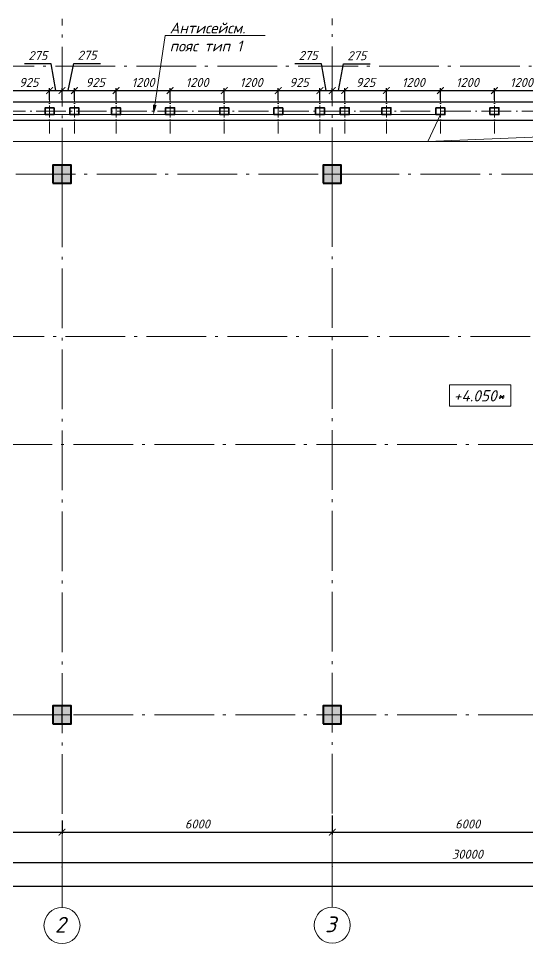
# Model space of a CAD drawing. Header units: millimetres. Extents: x -261261 to 40490, y -238222 to -44846.
# Drawn here: x -108488 to -97189, y -84286 to -63752 of the extents above; entities that cross this region are included whole.
import ezdxf
from ezdxf import colors
from ezdxf.entities.mleader import LeaderData, LeaderLine
from ezdxf.enums import TextEntityAlignment as Align
from ezdxf.math import Vec2, Vec3

# ---------------------------------------------------------------- set-up
doc = ezdxf.new("R2010")
doc.units = ezdxf.units.MM
doc.header["$MEASUREMENT"] = 0
doc.linetypes.add('Double Dashed', pattern=[1797.222233, 1325, -211.666656, 63.333344, -197.222233])
doc.linetypes.add('штриховаяX2', pattern=[38.1, 25.4, -12.7])
doc.layers.get('0').update_dxf_attribs({"lineweight": 5})
for name, color, linetype, lineweight in [('#Бетон', 10, 'Continuous', 35), ('#Выноски', 150, 'Continuous', 15), ('#Оси', 7, 'Continuous', 5), ('колонны_Ном._пера__94', 252, 'Continuous', 13), ('колонны_Ном._пера__99', 7, 'Continuous', 40), ('оси_Ном._пера__96', 7, 'Continuous', 5), ('оси_Ном._пера__97', 7, 'Continuous', 20), ('размеры', 7, 'Continuous', 5), ('текст_Ном._пера__98', 7, 'Continuous', 35)]:
    doc.layers.add(name, color=color, linetype=linetype, lineweight=lineweight)
doc.layers.add('#стены наруж', color=7, linetype='Continuous')
doc.layers.add('колонны', color=7, linetype='Continuous')
doc.styles.add('GOST 2.304', font='isocpeui.ttf')
doc.styles.get("Standard").update_dxf_attribs({"font": 'isocpeui.ttf'})
doc.styles.add('STEP PR', font='isocpeui.ttf')
doc.dimstyles.get("Standard").update_dxf_attribs({"dimtxt": 200, "dimasz": 150, "dimexe": 50, "dimexo": 50, "dimgap": 80, "dimtad": 1, "dimdec": 0, "dimzin": 0, "dimdsep": 46, "dimtxsty": 'Standard', "dimblk": 'ARCHTICK', "dimcen": 5, "dimdle": 50, "dimadec": 0, "dimazin": 0, "dimtfac": 1, "dimtdec": 0, "dimtofl": 0, "dimtmove": 1, "dimatfit": 3, "dimfxl": 1, "dimtolj": 1, "dimtzin": 0, "dimarcsym": 0})

# ---------------------------------------------------------------- blocks, each defined once
blk = doc.blocks.new('_ArchTick')
at = {"color": 0, "linetype": 'ByBlock', "const_width": 0.15}
blk.add_lwpolyline([(-0.5, -0.5), (0.5, 0.5)], dxfattribs=at)
blk = doc.blocks.new('*D419')
at = {"layer": 'Defpoints', "color": 0, "lineweight": 0, "transparency": 16777216}
for p in [(-113522, -82586), (-55309, -82767), (-55309, -83013)]:
    blk.add_point(p, dxfattribs=at)
at = {"layer": 'размеры', "color": 0, "lineweight": -2, "transparency": 16777216}
for p, q in [((-113522, -82636), (-113522, -83063)), ((-55309, -82817), (-55309, -83063)), ((-113572, -83013), (-55259, -83013))]:
    blk.add_line(p, q, dxfattribs=at)
at = {"layer": 'размеры', "color": 0, "lineweight": -2, "transparency": 16777216, "xscale": 150, "yscale": 150, "zscale": 150, "rotation": 180}
blk.add_blockref('_ArchTick', (-113522, -83013), dxfattribs=at)
at = {"layer": 'размеры', "color": 0, "lineweight": -2, "transparency": 16777216, "xscale": 150, "yscale": 150, "zscale": 150}
blk.add_blockref('_ArchTick', (-55309, -83013), dxfattribs=at)
at = {"layer": 'размеры', "color": 0, "transparency": 16777216, "insert": (-79684, -82833), "char_height": 200, "attachment_point": 5}
blk.add_mtext('\\A1;58213', dxfattribs=at)
blk = doc.blocks.new('*D422')
at = {"layer": 'Defpoints', "color": 0, "lineweight": 0, "transparency": 16777216}
for p in [(-113522, -81420), (-107522, -81504), (-107522, -81813)]:
    blk.add_point(p, dxfattribs=at)
at = {"layer": 'размеры', "color": 0, "lineweight": -2, "transparency": 16777216}
for p, q in [((-113522, -81470), (-113522, -81863)), ((-107522, -81554), (-107522, -81863)), ((-113572, -81813), (-107472, -81813))]:
    blk.add_line(p, q, dxfattribs=at)
at = {"layer": 'размеры', "color": 0, "lineweight": -2, "transparency": 16777216, "xscale": 150, "yscale": 150, "zscale": 150, "rotation": 180}
blk.add_blockref('_ArchTick', (-113522, -81813), dxfattribs=at)
at = {"layer": 'размеры', "color": 0, "lineweight": -2, "transparency": 16777216, "xscale": 150, "yscale": 150, "zscale": 150}
blk.add_blockref('_ArchTick', (-107522, -81813), dxfattribs=at)
at = {"layer": 'размеры', "color": 0, "transparency": 16777216, "insert": (-110517, -81633), "char_height": 200, "attachment_point": 5}
blk.add_mtext('\\A1;6000', dxfattribs=at)
blk = doc.blocks.new('*D423')
at = {"layer": 'Defpoints', "color": 0, "lineweight": 0, "transparency": 16777216}
for p in [(-107522, -81504), (-101522, -81394), (-101522, -81813)]:
    blk.add_point(p, dxfattribs=at)
at = {"layer": 'размеры', "color": 0, "lineweight": -2, "transparency": 16777216}
for p, q in [((-101522, -81444), (-101522, -81863)), ((-107522, -81554), (-107522, -81863)), ((-107572, -81813), (-101472, -81813))]:
    blk.add_line(p, q, dxfattribs=at)
at = {"layer": 'размеры', "color": 0, "lineweight": -2, "transparency": 16777216, "xscale": 150, "yscale": 150, "zscale": 150, "rotation": 180}
blk.add_blockref('_ArchTick', (-107522, -81813), dxfattribs=at)
at = {"layer": 'размеры', "color": 0, "lineweight": -2, "transparency": 16777216, "xscale": 150, "yscale": 150, "zscale": 150}
blk.add_blockref('_ArchTick', (-101522, -81813), dxfattribs=at)
at = {"layer": 'размеры', "color": 0, "transparency": 16777216, "insert": (-104517, -81633), "char_height": 200, "attachment_point": 5}
blk.add_mtext('\\A1;6000', dxfattribs=at)
blk = doc.blocks.new('*D424')
at = {"layer": 'Defpoints', "color": 0, "lineweight": 0, "transparency": 16777216}
for p in [(-101522, -81394), (-95522, -81515), (-95522, -81813)]:
    blk.add_point(p, dxfattribs=at)
at = {"layer": 'размеры', "color": 0, "lineweight": -2, "transparency": 16777216}
for p, q in [((-101522, -81444), (-101522, -81863)), ((-95522, -81565), (-95522, -81863)), ((-101572, -81813), (-95472, -81813))]:
    blk.add_line(p, q, dxfattribs=at)
at = {"layer": 'размеры', "color": 0, "lineweight": -2, "transparency": 16777216, "xscale": 150, "yscale": 150, "zscale": 150, "rotation": 180}
blk.add_blockref('_ArchTick', (-101522, -81813), dxfattribs=at)
at = {"layer": 'размеры', "color": 0, "lineweight": -2, "transparency": 16777216, "xscale": 150, "yscale": 150, "zscale": 150}
blk.add_blockref('_ArchTick', (-95522, -81813), dxfattribs=at)
at = {"layer": 'размеры', "color": 0, "transparency": 16777216, "insert": (-98517, -81633), "char_height": 200, "attachment_point": 5}
blk.add_mtext('\\A1;6000', dxfattribs=at)
blk = doc.blocks.new('Колонна_15_1', base_point=(22379, 71856))
at = {"layer": 'колонны_Ном._пера__94', "linetype": 'Continuous', "true_color": 0x7d7d7d}
blk.add_hatch(color=8, dxfattribs=at).paths.add_polyline_path([(22179, 71647), (22579, 71647), (22579, 72047), (22179, 72047)])
blk.add_hatch(color=8, dxfattribs=at).paths.add_polyline_path([(22179, 71647), (22579, 71647), (22579, 72047), (22179, 72047)])
at = {"layer": 'колонны_Ном._пера__99', "linetype": 'Continuous', "flags": 128}
blk.add_lwpolyline([(22179, 71647), (22579, 71647), (22579, 72047), (22179, 72047)], close=True, dxfattribs=at)
at = {"layer": 'колонны_Ном._пера__99', "color": 8, "linetype": 'Continuous', "true_color": 0x737373, "flags": 128}
blk.add_lwpolyline([(22179, 71647), (22579, 71647), (22579, 72047), (22179, 72047)], close=True, dxfattribs=at)
at = {"layer": 'оси_Ном._пера__96', "color": 253, "lineweight": 5, "true_color": 0x9c9c9c}
for points in [[(22379, 72047), (22379, 71647)], [(22379, 72047), (22379, 71647)], [(22179, 71847), (22579, 71847)], [(22179, 71847), (22579, 71847)]]:
    blk.add_lwpolyline(points, dxfattribs=at)
blk = doc.blocks.new('*D441')
at = {"layer": 'Defpoints', "color": 0, "lineweight": 0, "transparency": 16777216}
for p in [(-113522, -82078), (-83522, -82157), (-83522, -82484)]:
    blk.add_point(p, dxfattribs=at)
at = {"layer": 'размеры', "color": 0, "lineweight": -2, "transparency": 16777216}
for p, q in [((-113522, -82128), (-113522, -82534)), ((-83522, -82207), (-83522, -82534)), ((-113572, -82484), (-83472, -82484))]:
    blk.add_line(p, q, dxfattribs=at)
at = {"layer": 'размеры', "color": 0, "lineweight": -2, "transparency": 16777216, "xscale": 150, "yscale": 150, "zscale": 150, "rotation": 180}
blk.add_blockref('_ArchTick', (-113522, -82484), dxfattribs=at)
at = {"layer": 'размеры', "color": 0, "lineweight": -2, "transparency": 16777216, "xscale": 150, "yscale": 150, "zscale": 150}
blk.add_blockref('_ArchTick', (-83522, -82484), dxfattribs=at)
at = {"layer": 'размеры', "color": 0, "transparency": 16777216, "insert": (-98522, -82304), "char_height": 200, "attachment_point": 5}
blk.add_mtext('\\A1;30000', dxfattribs=at)
blk = doc.blocks.new('*D452')
at = {"layer": 'Defpoints', "color": 0, "transparency": 16777216}
for p in [(-107797, -65352), (-108722, -65610), (-107797, -65610)]:
    blk.add_point(p, dxfattribs=at)
at = {"layer": 'размеры', "color": 0, "lineweight": -2, "transparency": 16777216}
for p, q in [((-108772, -65352), (-107747, -65352)), ((-108722, -65560), (-108722, -65302)), ((-107797, -65560), (-107797, -65302))]:
    blk.add_line(p, q, dxfattribs=at)
at = {"layer": 'размеры', "color": 0, "lineweight": -2, "transparency": 16777216, "xscale": 150, "yscale": 150, "zscale": 150, "rotation": 180}
blk.add_blockref('_ArchTick', (-108722, -65352), dxfattribs=at)
at = {"layer": 'размеры', "color": 0, "lineweight": -2, "transparency": 16777216, "xscale": 150, "yscale": 150, "zscale": 150}
blk.add_blockref('_ArchTick', (-107797, -65352), dxfattribs=at)
at = {"layer": 'размеры', "color": 0, "transparency": 16777216, "insert": (-108259, -65172), "char_height": 200, "attachment_point": 5, "style": 'STEP PR'}
blk.add_mtext('\\A1;925', dxfattribs=at)
blk = doc.blocks.new('*D453')
at = {"layer": 'Defpoints', "color": 0, "transparency": 16777216}
for p in [(-107522, -65352), (-107797, -65610), (-107522, -65610)]:
    blk.add_point(p, dxfattribs=at)
at = {"layer": 'размеры', "color": 0, "lineweight": -2, "transparency": 16777216}
for p, q in [((-107763, -64757), (-108354, -64757)), ((-107659, -65352), (-107763, -64757)), ((-107847, -65352), (-107472, -65352)), ((-107797, -65560), (-107797, -65302)), ((-107522, -65560), (-107522, -65302))]:
    blk.add_line(p, q, dxfattribs=at)
at = {"layer": 'размеры', "color": 0, "lineweight": -2, "transparency": 16777216, "xscale": 150, "yscale": 150, "zscale": 150, "rotation": 180}
blk.add_blockref('_ArchTick', (-107797, -65352), dxfattribs=at)
at = {"layer": 'размеры', "color": 0, "lineweight": -2, "transparency": 16777216, "xscale": 150, "yscale": 150, "zscale": 150}
blk.add_blockref('_ArchTick', (-107522, -65352), dxfattribs=at)
at = {"layer": 'размеры', "color": 0, "transparency": 16777216, "insert": (-108059, -64576), "char_height": 200, "attachment_point": 5, "style": 'STEP PR'}
blk.add_mtext('\\A1;275', dxfattribs=at)
blk = doc.blocks.new('*D454')
at = {"layer": 'Defpoints', "color": 0, "transparency": 16777216}
for p in [(-107247, -65352), (-107522, -65610), (-107247, -65610)]:
    blk.add_point(p, dxfattribs=at)
at = {"layer": 'размеры', "color": 0, "lineweight": -2, "transparency": 16777216}
for p, q in [((-107384, -65352), (-107258, -64749)), ((-107258, -64749), (-106668, -64749)), ((-107572, -65352), (-107197, -65352)), ((-107522, -65560), (-107522, -65302)), ((-107247, -65560), (-107247, -65302))]:
    blk.add_line(p, q, dxfattribs=at)
at = {"layer": 'размеры', "color": 0, "lineweight": -2, "transparency": 16777216, "xscale": 150, "yscale": 150, "zscale": 150, "rotation": 180}
blk.add_blockref('_ArchTick', (-107522, -65352), dxfattribs=at)
at = {"layer": 'размеры', "color": 0, "lineweight": -2, "transparency": 16777216, "xscale": 150, "yscale": 150, "zscale": 150}
blk.add_blockref('_ArchTick', (-107247, -65352), dxfattribs=at)
at = {"layer": 'размеры', "color": 0, "transparency": 16777216, "insert": (-106963, -64567), "char_height": 200, "attachment_point": 5, "style": 'STEP PR'}
blk.add_mtext('\\A1;275', dxfattribs=at)
blk = doc.blocks.new('*D455')
at = {"layer": 'Defpoints', "color": 0, "transparency": 16777216}
for p in [(-106322, -65352), (-107247, -65610), (-106322, -65610)]:
    blk.add_point(p, dxfattribs=at)
at = {"layer": 'размеры', "color": 0, "lineweight": -2, "transparency": 16777216}
for p, q in [((-107297, -65352), (-106272, -65352)), ((-107247, -65560), (-107247, -65302)), ((-106322, -65560), (-106322, -65302))]:
    blk.add_line(p, q, dxfattribs=at)
at = {"layer": 'размеры', "color": 0, "lineweight": -2, "transparency": 16777216, "xscale": 150, "yscale": 150, "zscale": 150, "rotation": 180}
blk.add_blockref('_ArchTick', (-107247, -65352), dxfattribs=at)
at = {"layer": 'размеры', "color": 0, "lineweight": -2, "transparency": 16777216, "xscale": 150, "yscale": 150, "zscale": 150}
blk.add_blockref('_ArchTick', (-106322, -65352), dxfattribs=at)
at = {"layer": 'размеры', "color": 0, "transparency": 16777216, "insert": (-106784, -65172), "char_height": 200, "attachment_point": 5, "style": 'STEP PR'}
blk.add_mtext('\\A1;925', dxfattribs=at)
blk = doc.blocks.new('*D456')
at = {"layer": 'Defpoints', "color": 0, "transparency": 16777216}
for p in [(-105122, -65352), (-106322, -65610), (-105122, -65610)]:
    blk.add_point(p, dxfattribs=at)
at = {"layer": 'размеры', "color": 0, "lineweight": -2, "transparency": 16777216}
for p, q in [((-106372, -65352), (-105072, -65352)), ((-106322, -65560), (-106322, -65302)), ((-105122, -65560), (-105122, -65302))]:
    blk.add_line(p, q, dxfattribs=at)
at = {"layer": 'размеры', "color": 0, "lineweight": -2, "transparency": 16777216, "xscale": 150, "yscale": 150, "zscale": 150, "rotation": 180}
blk.add_blockref('_ArchTick', (-106322, -65352), dxfattribs=at)
at = {"layer": 'размеры', "color": 0, "lineweight": -2, "transparency": 16777216, "xscale": 150, "yscale": 150, "zscale": 150}
blk.add_blockref('_ArchTick', (-105122, -65352), dxfattribs=at)
at = {"layer": 'размеры', "color": 0, "transparency": 16777216, "insert": (-105722, -65172), "char_height": 200, "attachment_point": 5, "style": 'STEP PR'}
blk.add_mtext('\\A1;1200', dxfattribs=at)
blk = doc.blocks.new('*D457')
at = {"layer": 'Defpoints', "color": 0, "transparency": 16777216}
for p in [(-103922, -65352), (-105122, -65610), (-103922, -65610)]:
    blk.add_point(p, dxfattribs=at)
at = {"layer": 'размеры', "color": 0, "lineweight": -2, "transparency": 16777216}
for p, q in [((-105172, -65352), (-103872, -65352)), ((-105122, -65560), (-105122, -65302)), ((-103922, -65560), (-103922, -65302))]:
    blk.add_line(p, q, dxfattribs=at)
at = {"layer": 'размеры', "color": 0, "lineweight": -2, "transparency": 16777216, "xscale": 150, "yscale": 150, "zscale": 150, "rotation": 180}
blk.add_blockref('_ArchTick', (-105122, -65352), dxfattribs=at)
at = {"layer": 'размеры', "color": 0, "lineweight": -2, "transparency": 16777216, "xscale": 150, "yscale": 150, "zscale": 150}
blk.add_blockref('_ArchTick', (-103922, -65352), dxfattribs=at)
at = {"layer": 'размеры', "color": 0, "transparency": 16777216, "insert": (-104522, -65172), "char_height": 200, "attachment_point": 5, "style": 'STEP PR'}
blk.add_mtext('\\A1;1200', dxfattribs=at)
blk = doc.blocks.new('*D458')
at = {"layer": 'Defpoints', "color": 0, "transparency": 16777216}
for p in [(-102722, -65352), (-103922, -65610), (-102722, -65610)]:
    blk.add_point(p, dxfattribs=at)
at = {"layer": 'размеры', "color": 0, "lineweight": -2, "transparency": 16777216}
for p, q in [((-103972, -65352), (-102672, -65352)), ((-103922, -65560), (-103922, -65302)), ((-102722, -65560), (-102722, -65302))]:
    blk.add_line(p, q, dxfattribs=at)
at = {"layer": 'размеры', "color": 0, "lineweight": -2, "transparency": 16777216, "xscale": 150, "yscale": 150, "zscale": 150, "rotation": 180}
blk.add_blockref('_ArchTick', (-103922, -65352), dxfattribs=at)
at = {"layer": 'размеры', "color": 0, "lineweight": -2, "transparency": 16777216, "xscale": 150, "yscale": 150, "zscale": 150}
blk.add_blockref('_ArchTick', (-102722, -65352), dxfattribs=at)
at = {"layer": 'размеры', "color": 0, "transparency": 16777216, "insert": (-103322, -65172), "char_height": 200, "attachment_point": 5, "style": 'STEP PR'}
blk.add_mtext('\\A1;1200', dxfattribs=at)
blk = doc.blocks.new('*D459')
at = {"layer": 'Defpoints', "color": 0, "transparency": 16777216}
for p in [(-101797, -65352), (-102722, -65610), (-101797, -65610)]:
    blk.add_point(p, dxfattribs=at)
at = {"layer": 'размеры', "color": 0, "lineweight": -2, "transparency": 16777216}
for p, q in [((-102772, -65352), (-101747, -65352)), ((-102722, -65560), (-102722, -65302)), ((-101797, -65560), (-101797, -65302))]:
    blk.add_line(p, q, dxfattribs=at)
at = {"layer": 'размеры', "color": 0, "lineweight": -2, "transparency": 16777216, "xscale": 150, "yscale": 150, "zscale": 150, "rotation": 180}
blk.add_blockref('_ArchTick', (-102722, -65352), dxfattribs=at)
at = {"layer": 'размеры', "color": 0, "lineweight": -2, "transparency": 16777216, "xscale": 150, "yscale": 150, "zscale": 150}
blk.add_blockref('_ArchTick', (-101797, -65352), dxfattribs=at)
at = {"layer": 'размеры', "color": 0, "transparency": 16777216, "insert": (-102259, -65172), "char_height": 200, "attachment_point": 5, "style": 'STEP PR'}
blk.add_mtext('\\A1;925', dxfattribs=at)
blk = doc.blocks.new('*D460')
at = {"layer": 'Defpoints', "color": 0, "transparency": 16777216}
for p in [(-101522, -65352), (-101797, -65610), (-101522, -65610)]:
    blk.add_point(p, dxfattribs=at)
at = {"layer": 'размеры', "color": 0, "lineweight": -2, "transparency": 16777216}
for p, q in [((-101761, -64755), (-102352, -64755)), ((-101659, -65352), (-101761, -64755)), ((-101847, -65352), (-101472, -65352)), ((-101797, -65560), (-101797, -65302)), ((-101522, -65560), (-101522, -65302))]:
    blk.add_line(p, q, dxfattribs=at)
at = {"layer": 'размеры', "color": 0, "lineweight": -2, "transparency": 16777216, "xscale": 150, "yscale": 150, "zscale": 150, "rotation": 180}
blk.add_blockref('_ArchTick', (-101797, -65352), dxfattribs=at)
at = {"layer": 'размеры', "color": 0, "lineweight": -2, "transparency": 16777216, "xscale": 150, "yscale": 150, "zscale": 150}
blk.add_blockref('_ArchTick', (-101522, -65352), dxfattribs=at)
at = {"layer": 'размеры', "color": 0, "transparency": 16777216, "insert": (-102057, -64573), "char_height": 200, "attachment_point": 5, "style": 'STEP PR'}
blk.add_mtext('\\A1;275', dxfattribs=at)
blk = doc.blocks.new('*D445')
at = {"layer": 'Defpoints', "color": 0, "transparency": 16777216}
for p in [(-101247, -65352), (-101522, -65610), (-101247, -65610)]:
    blk.add_point(p, dxfattribs=at)
at = {"layer": 'размеры', "color": 0, "lineweight": -2, "transparency": 16777216}
for p, q in [((-101384, -65352), (-101272, -64759)), ((-101272, -64759), (-100681, -64759)), ((-101572, -65352), (-101197, -65352)), ((-101522, -65560), (-101522, -65302)), ((-101247, -65560), (-101247, -65302))]:
    blk.add_line(p, q, dxfattribs=at)
at = {"layer": 'размеры', "color": 0, "lineweight": -2, "transparency": 16777216, "xscale": 150, "yscale": 150, "zscale": 150, "rotation": 180}
blk.add_blockref('_ArchTick', (-101522, -65352), dxfattribs=at)
at = {"layer": 'размеры', "color": 0, "lineweight": -2, "transparency": 16777216, "xscale": 150, "yscale": 150, "zscale": 150}
blk.add_blockref('_ArchTick', (-101247, -65352), dxfattribs=at)
at = {"layer": 'размеры', "color": 0, "transparency": 16777216, "insert": (-100976, -64578), "char_height": 200, "attachment_point": 5, "style": 'STEP PR'}
blk.add_mtext('\\A1;275', dxfattribs=at)
blk = doc.blocks.new('*D461')
at = {"layer": 'Defpoints', "color": 0, "transparency": 16777216}
for p in [(-100322, -65352), (-101247, -65610), (-100322, -65610)]:
    blk.add_point(p, dxfattribs=at)
at = {"layer": 'размеры', "color": 0, "lineweight": -2, "transparency": 16777216}
for p, q in [((-101297, -65352), (-100272, -65352)), ((-101247, -65560), (-101247, -65302)), ((-100322, -65560), (-100322, -65302))]:
    blk.add_line(p, q, dxfattribs=at)
at = {"layer": 'размеры', "color": 0, "lineweight": -2, "transparency": 16777216, "xscale": 150, "yscale": 150, "zscale": 150, "rotation": 180}
blk.add_blockref('_ArchTick', (-101247, -65352), dxfattribs=at)
at = {"layer": 'размеры', "color": 0, "lineweight": -2, "transparency": 16777216, "xscale": 150, "yscale": 150, "zscale": 150}
blk.add_blockref('_ArchTick', (-100322, -65352), dxfattribs=at)
at = {"layer": 'размеры', "color": 0, "transparency": 16777216, "insert": (-100784, -65172), "char_height": 200, "attachment_point": 5, "style": 'STEP PR'}
blk.add_mtext('\\A1;925', dxfattribs=at)
blk = doc.blocks.new('*D462')
at = {"layer": 'Defpoints', "color": 0, "transparency": 16777216}
for p in [(-99122, -65352), (-100322, -65610), (-99122, -65610)]:
    blk.add_point(p, dxfattribs=at)
at = {"layer": 'размеры', "color": 0, "lineweight": -2, "transparency": 16777216}
for p, q in [((-100372, -65352), (-99072, -65352)), ((-100322, -65560), (-100322, -65302)), ((-99122, -65560), (-99122, -65302))]:
    blk.add_line(p, q, dxfattribs=at)
at = {"layer": 'размеры', "color": 0, "lineweight": -2, "transparency": 16777216, "xscale": 150, "yscale": 150, "zscale": 150, "rotation": 180}
blk.add_blockref('_ArchTick', (-100322, -65352), dxfattribs=at)
at = {"layer": 'размеры', "color": 0, "lineweight": -2, "transparency": 16777216, "xscale": 150, "yscale": 150, "zscale": 150}
blk.add_blockref('_ArchTick', (-99122, -65352), dxfattribs=at)
at = {"layer": 'размеры', "color": 0, "transparency": 16777216, "insert": (-99722, -65172), "char_height": 200, "attachment_point": 5, "style": 'STEP PR'}
blk.add_mtext('\\A1;1200', dxfattribs=at)
blk = doc.blocks.new('*D463')
at = {"layer": 'Defpoints', "color": 0, "transparency": 16777216}
for p in [(-97922, -65352), (-99122, -65610), (-97922, -65610)]:
    blk.add_point(p, dxfattribs=at)
at = {"layer": 'размеры', "color": 0, "lineweight": -2, "transparency": 16777216}
for p, q in [((-99172, -65352), (-97872, -65352)), ((-99122, -65560), (-99122, -65302)), ((-97922, -65560), (-97922, -65302))]:
    blk.add_line(p, q, dxfattribs=at)
at = {"layer": 'размеры', "color": 0, "lineweight": -2, "transparency": 16777216, "xscale": 150, "yscale": 150, "zscale": 150, "rotation": 180}
blk.add_blockref('_ArchTick', (-99122, -65352), dxfattribs=at)
at = {"layer": 'размеры', "color": 0, "lineweight": -2, "transparency": 16777216, "xscale": 150, "yscale": 150, "zscale": 150}
blk.add_blockref('_ArchTick', (-97922, -65352), dxfattribs=at)
at = {"layer": 'размеры', "color": 0, "transparency": 16777216, "insert": (-98522, -65172), "char_height": 200, "attachment_point": 5, "style": 'STEP PR'}
blk.add_mtext('\\A1;1200', dxfattribs=at)
blk = doc.blocks.new('*D464')
at = {"layer": 'Defpoints', "color": 0, "transparency": 16777216}
for p in [(-96722, -65352), (-97922, -65610), (-96722, -65610)]:
    blk.add_point(p, dxfattribs=at)
at = {"layer": 'размеры', "color": 0, "lineweight": -2, "transparency": 16777216}
for p, q in [((-97972, -65352), (-96672, -65352)), ((-97922, -65560), (-97922, -65302)), ((-96722, -65560), (-96722, -65302))]:
    blk.add_line(p, q, dxfattribs=at)
at = {"layer": 'размеры', "color": 0, "lineweight": -2, "transparency": 16777216, "xscale": 150, "yscale": 150, "zscale": 150, "rotation": 180}
blk.add_blockref('_ArchTick', (-97922, -65352), dxfattribs=at)
at = {"layer": 'размеры', "color": 0, "lineweight": -2, "transparency": 16777216, "xscale": 150, "yscale": 150, "zscale": 150}
blk.add_blockref('_ArchTick', (-96722, -65352), dxfattribs=at)
at = {"layer": 'размеры', "color": 0, "transparency": 16777216, "insert": (-97322, -65172), "char_height": 200, "attachment_point": 5, "style": 'STEP PR'}
blk.add_mtext('\\A1;1200', dxfattribs=at)

msp = doc.modelspace()

# ---------------------------------------------------------------- linework, layer by layer
at = {"layer": '#Бетон'}
for points in [[(-107896.6, -65885.4), (-107696.6, -65885.4), (-107696.6, -65735.4), (-107896.6, -65735.4)], [(-107346.6, -65885.4), (-107146.6, -65885.4), (-107146.6, -65735.4), (-107346.6, -65735.4)], [(-106421.6, -65885.4), (-106221.6, -65885.4), (-106221.6, -65735.4), (-106421.6, -65735.4)], [(-105221.6, -65885.3), (-105021.6, -65885.3), (-105021.6, -65735.3), (-105221.6, -65735.3)], [(-104021.6, -65885.3), (-103821.6, -65885.3), (-103821.6, -65735.3), (-104021.6, -65735.3)], [(-102821.6, -65885.4), (-102621.6, -65885.4), (-102621.6, -65735.4), (-102821.6, -65735.4)], [(-101896.6, -65885.3), (-101696.6, -65885.3), (-101696.6, -65735.3), (-101896.6, -65735.3)], [(-101346.6, -65885.3), (-101146.6, -65885.3), (-101146.6, -65735.3), (-101346.6, -65735.3)], [(-100421.6, -65885.3), (-100221.6, -65885.3), (-100221.6, -65735.3), (-100421.6, -65735.3)], [(-99221.6, -65885.4), (-99021.6, -65885.4), (-99021.6, -65735.4), (-99221.6, -65735.4)], [(-98021.6, -65885.3), (-97821.6, -65885.3), (-97821.6, -65735.3), (-98021.6, -65735.3)]]:
    msp.add_lwpolyline(points, close=True, dxfattribs=at)
at = {"layer": '#стены наруж', "lineweight": 30}
for points in [[(-83222, -65610.4), (-83222, -65610.4), (-83222, -65610.4), (-83222, -65610.4), (-83222, -65610.4), (-114142.2, -65610.4)], [(-113742.2, -66010.4), (-83522, -66010.4), (-83521.9, -67010.4), (-83222, -67010.4), (-83222, -65610.4)]]:
    msp.add_lwpolyline(points, dxfattribs=at)
at = {"layer": 'Defpoints', "color": 8, "linetype": 'штриховаяX2', "lineweight": 5, "ltscale": 5, "true_color": 0x737373, "const_width": 0.5}
msp.add_lwpolyline([(-113322.2, -79010.4), (-83722.2, -79010.4), (-83722.2, -79410.4), (-113322.2, -79410.4)], close=True, dxfattribs=at)
at = {"layer": 'оси_Ном._пера__96', "linetype": 'Double Dashed'}
for p, q in [((-107521.9, -67505), (-107521.9, -63761.3)), ((-101521.9, -67495.9), (-101521.9, -63752.2)), ((-72195.8, -64810.4), (-116141.3, -64810.4)), ((-83860.8, -67210.4), (-116141.3, -67210.4)), ((-52201, -70810.4), (-114353.2, -70810.4)), ((-52026.2, -73210.4), (-116141.3, -73210.4)), ((-101521.9, -82576.7), (-101521.9, -83476.7))]:
    msp.add_line(p, q, dxfattribs=at)
at = {"layer": 'оси_Ном._пера__96', "linetype": 'Double Dashed', "lineweight": 5}
for p, q in [((-107521.9, -67505), (-107521.9, -82585.8)), ((-101521.9, -67495.9), (-101521.9, -82576.7)), ((-52026.2, -79210.4), (-116141.3, -79210.4)), ((-107521.9, -82585.8), (-107521.9, -83485.8))]:
    msp.add_line(p, q, dxfattribs=at)
at = {"layer": 'оси_Ном._пера__96', "linetype": 'Double Dashed', "ltscale": 0.2}
for points in [[(-107796.6, -66306.1), (-107796.6, -65286.6)], [(-107246.6, -66306.1), (-107246.6, -65286.6)], [(-106321.6, -66306.1), (-106321.6, -65286.6)], [(-105121.6, -66306.1), (-105121.6, -65286.6)], [(-103921.6, -66306.1), (-103921.6, -65286.6)], [(-102721.6, -66306.1), (-102721.6, -65286.6)], [(-101796.6, -66306), (-101796.6, -65286.5)], [(-101246.6, -66306), (-101246.6, -65286.5)], [(-100321.6, -66306.1), (-100321.6, -65286.6)], [(-99121.6, -66306.1), (-99121.6, -65286.6)], [(-97921.6, -66306), (-97921.6, -65286.5)]]:
    msp.add_lwpolyline(points, dxfattribs=at)
at = {"layer": 'оси_Ном._пера__96', "linetype": 'Double Dashed', "ltscale": 0.5}
msp.add_lwpolyline([(-114387, -65810.4), (-82517.4, -65810.4)], dxfattribs=at)
at = {"layer": 'оси_Ном._пера__96', "linetype": 'Double Dashed', "lineweight": 5}
msp.add_point((-107521.9, -82585.8), dxfattribs=at)
msp.add_point((-107521.9, -82585.8), dxfattribs=at)
at = {"layer": 'оси_Ном._пера__96', "linetype": 'Double Dashed'}
msp.add_point((-101521.9, -82576.7), dxfattribs=at)
msp.add_point((-101521.9, -82576.7), dxfattribs=at)
at = {"layer": 'оси_Ном._пера__97', "linetype": 'Continuous'}
for centre in [(-107521.9, -83885.8), (-101521.9, -83876.7)]:
    msp.add_ellipse(centre, major_axis=(282.8, 282.8), ratio=1, start_param=3.9269908, end_param=10.2101761, dxfattribs=at)
at = {"layer": 'текст_Ном._пера__98', "linetype": 'Continuous', "lineweight": 5, "flags": 128}
msp.add_lwpolyline([(-98922.9, -71886.3), (-97555.9, -71886.3), (-97555.9, -72354.5), (-98922.9, -72354.5)], close=True, dxfattribs=at)

# ---------------------------------------------------------------- block references
at = {"layer": 'колонны'}
for p in [(-107522.2, -67201.5), (-101522.2, -67201.5), (-107522.2, -79201.5), (-101522.2, -79201.5)]:
    msp.add_blockref('Колонна_15_1', p, dxfattribs=at)

# ---------------------------------------------------------------- texts
at = {"layer": '#Оси', "linetype": 'Continuous', "ltscale": 100, "style": 'GOST 2.304'}
for s, p in [('2', (-107559.6, -83869.5)), ('3', (-101559.6, -83860.4))]:
    msp.add_text(s, height=350, dxfattribs=at).set_placement(p, align=Align.MIDDLE_CENTER)
at = {"layer": 'текст_Ном._пера__98', "linetype": 'Continuous', "lineweight": 5, "insert": (-98827.8, -72252.3), "char_height": 250, "attachment_point": 7, "style": 'STEP PR'}
msp.add_mtext('+4.050*', dxfattribs=at)

# ---------------------------------------------------------------- dimensions: what is measured, and where the dimension line sits
at = {"layer": 'размеры'}
for base, p1, p2, picture, middle in [((-107521.9, -65352.4), (-107796.6, -65610.4), (-107521.9, -65610.4), '*D453', (-107843.3, -64757)), ((-107246.6, -65352.4), (-107521.9, -65610.4), (-107246.6, -65610.4), '*D454', (-107178.3, -64748.6)), ((-101521.9, -65352.4), (-101796.6, -65610.4), (-101521.9, -65610.4), '*D460', (-101841.3, -64754.7)), ((-101246.6, -65352.4), (-101521.9, -65610.4), (-101246.6, -65610.4), '*D445', (-101191.7, -64759))]:
    dim = msp.add_linear_dim(base=base, p1=p1, p2=p2, dimstyle='Standard', override={"dimtxsty": 'STEP PR'}, dxfattribs=at)
    dim.commit()
    dim.dimension.update_dxf_attribs({"geometry": picture, "text_midpoint": middle, "dimtype": 160})
for base, p1, p2, picture, middle in [((-107796.6, -65352.4), (-108721.7, -65610.4), (-107796.6, -65610.4), '*D452', (-108259.1, -65172.4)), ((-106321.6, -65352.4), (-107246.6, -65610.4), (-106321.6, -65610.4), '*D455', (-106784.1, -65172.4)), ((-105121.6, -65352.4), (-106321.6, -65610.4), (-105121.6, -65610.4), '*D456', (-105721.6, -65172.4)), ((-103921.6, -65352.4), (-105121.6, -65610.4), (-103921.6, -65610.4), '*D457', (-104521.6, -65172.4)), ((-102721.6, -65352.4), (-103921.6, -65610.4), (-102721.6, -65610.4), '*D458', (-103321.6, -65172.4)), ((-101796.6, -65352.4), (-102721.6, -65610.4), (-101796.6, -65610.4), '*D459', (-102259.1, -65172.4)), ((-100321.6, -65352.4), (-101246.6, -65610.4), (-100321.6, -65610.4), '*D461', (-100784.1, -65172.4)), ((-99121.6, -65352.4), (-100321.6, -65610.4), (-99121.6, -65610.4), '*D462', (-99721.6, -65172.4)), ((-97921.6, -65352.4), (-99121.6, -65610.4), (-97921.6, -65610.4), '*D463', (-98521.6, -65172.4)), ((-96721.6, -65352.4), (-97921.6, -65610.4), (-96721.6, -65610.4), '*D464', (-97321.6, -65172.4))]:
    dim = msp.add_linear_dim(base=base, p1=p1, p2=p2, dimstyle='Standard', override={"dimtxsty": 'STEP PR'}, dxfattribs=at)
    dim.commit()
    dim.dimension.update_dxf_attribs({"geometry": picture, "text_midpoint": middle})
for base, p1, p2, picture, middle in [((-107521.9, -81812.7), (-113521.9, -81419.6), (-107521.9, -81504.4), '*D422', (-110517.2, -81812.7)), ((-101521.9, -81812.7), (-107521.9, -81504.4), (-101521.9, -81394), '*D423', (-104517.2, -81812.7)), ((-95521.9, -81812.7), (-101521.9, -81394), (-95521.9, -81515.3), '*D424', (-98517.2, -81812.7)), ((-83521.9, -82484), (-113521.9, -82078.3), (-83521.9, -82156.7), '*D441', (-98521.9, -82484)), ((-55309.3, -83012.7), (-113521.9, -82585.8), (-55309.3, -82766.9), '*D419', (-79684, -83012.7))]:
    dim = msp.add_linear_dim(base=base, p1=p1, p2=p2, dimstyle='Standard', dxfattribs=at)
    dim.commit()
    dim.dimension.update_dxf_attribs({"geometry": picture, "text_midpoint": middle, "dimtype": 160})

# ---------------------------------------------------------------- leaders
at = {"layer": '#Выноски'}
ml = msp.add_multileader_mtext('Standard', dxfattribs=at)
ml.set_content('Антисейсм.\\Pпояс{\\A1; тип 1     } ', color=256, style='STEP PR')
ml.set_leader_properties(color=256, linetype='ByLayer', lineweight=-1)
ml.build(insert=Vec2(0, 0))
ml.multileader.update_dxf_attribs({"text_left_attachment_type": 6, "text_right_attachment_type": 6, "dogleg_length": 0, "arrow_head_size": 240})
ctx = ml.context
ctx.base_point, ctx.char_height, ctx.arrow_head_size, ctx.landing_gap_size, ctx.plane_origin = Vec3(-105232, -64130.8), 240, 240, 100, Vec3(-98534.2, -76277.7)
ctx.left_attachment, ctx.right_attachment = 6, 6
notes = []
notes.append((ctx, [(0, (1, 1, 0), (-105232, -64130.8), (1, 0), 0, [(0, [(-105496.4, -65906.9)], 0, [])])]))
ctx.mtext.insert, ctx.mtext.rotation, ctx.mtext.defined_height, ctx.mtext.flow_direction = Vec3(-105132, -63842.8), 6.2831853, 130.9, 5
ml = msp.add_multileader_mtext('Standard', dxfattribs=at)
ml.set_content('\\A1;Зд-18\\PМН113-6', color=256, style='STEP PR')
ml.set_leader_properties(color=256, linetype='ByLayer', lineweight=-1)
ml.build(insert=Vec2(0, 0))
ml.multileader.update_dxf_attribs({"text_left_attachment_type": 6, "text_right_attachment_type": 6, "dogleg_length": 0, "arrow_head_size": 180, "scale": 0.75})
ctx = ml.context
ctx.base_point, ctx.scale, ctx.char_height, ctx.arrow_head_size, ctx.landing_gap_size, ctx.plane_origin = Vec3(-113613.5, -66485.8), 0.75, 180, 180, 75, Vec3(-107022.7, -80180.6)
ctx.left_attachment, ctx.right_attachment, ctx.text_align_type = 6, 6, 2
notes.append((ctx, [(1, (1, 1, 0), (-112555.3, -66485.8), (-1, 0), 0, [(2, [(-112321.6, -65885.4), (-99121.6, -65885.4), (-99398.3, -66485.8), (-83321.9, -65810.4), (-83983.1, -66485.8)], 0, [])])]))
ctx.mtext.insert, ctx.mtext.rotation, ctx.mtext.defined_height, ctx.mtext.alignment, ctx.mtext.flow_direction = Vec3(-112630.3, -66269.8), 6.2831853, 301.3, 3, 5
for ctx, leaders in notes:
    for number, flags, end, landing, length, lines in leaders:
        leader = LeaderData()
        leader.index, (leader.has_last_leader_line, leader.has_dogleg_vector, leader.attachment_direction) = number, flags
        leader.last_leader_point, leader.dogleg_vector, leader.dogleg_length = Vec3(end), Vec3(landing), length
        for number, points, colour, breaks in lines:
            line = LeaderLine()
            line.index, line.vertices, line.color, line.breaks = number, Vec3.list(points), colors.encode_raw_color(colour), breaks
            leader.lines.append(line)
        ctx.leaders.append(leader)

doc.saveas('drawing.dxf')
